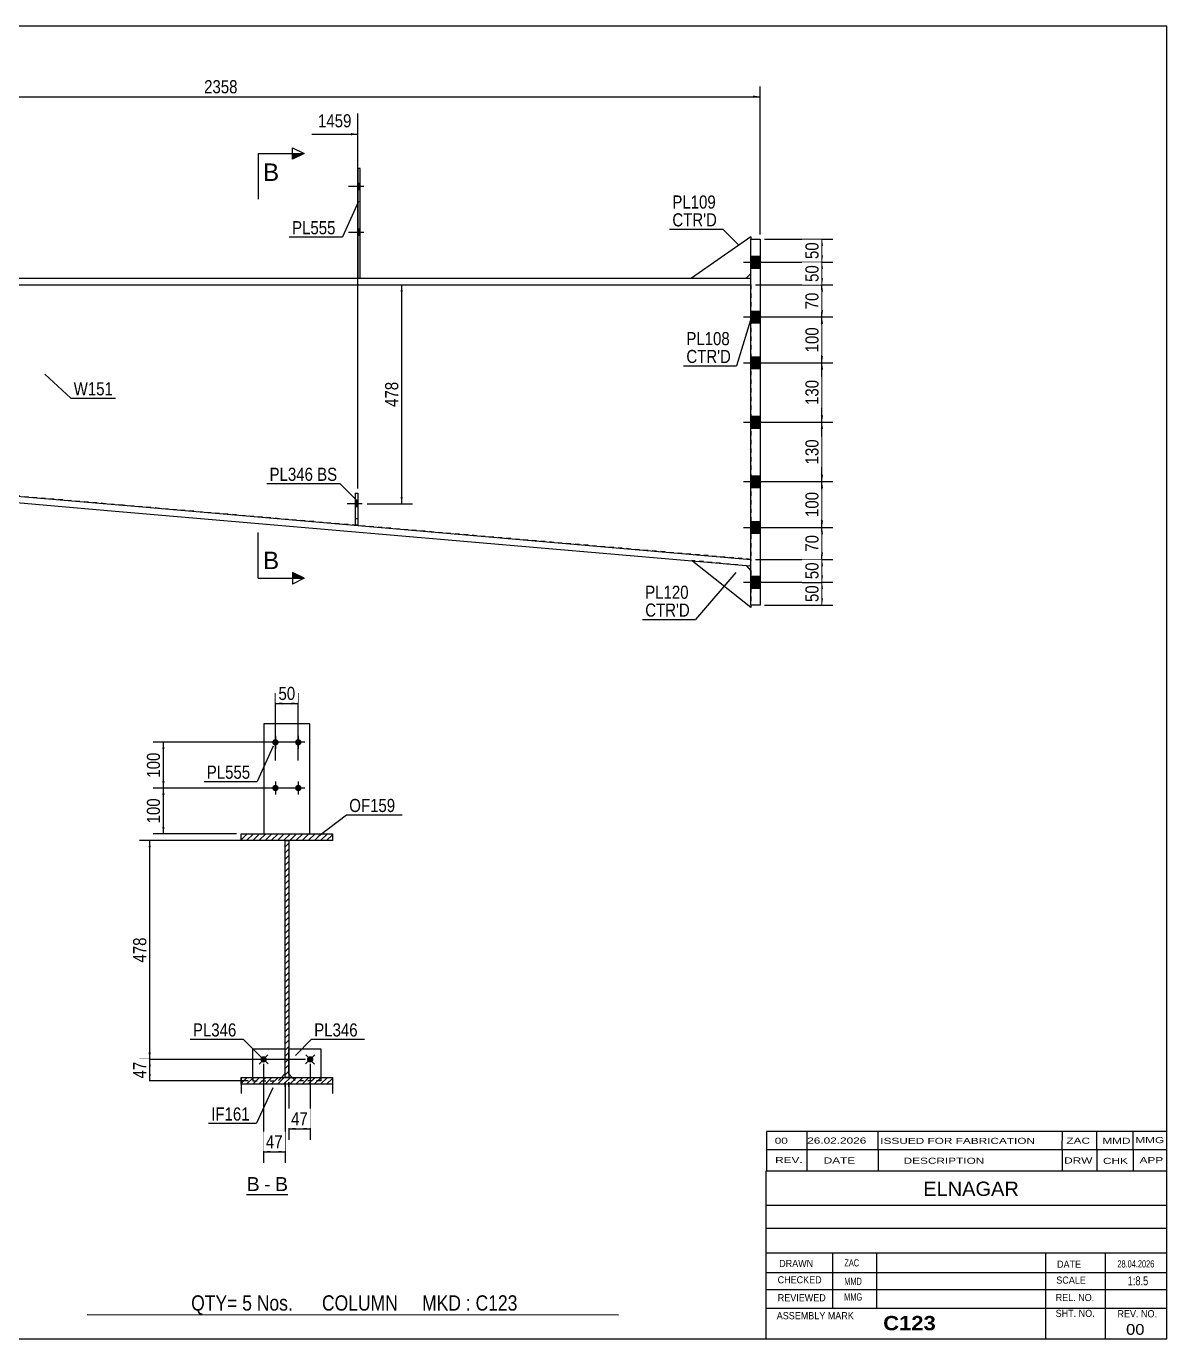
# Model space of a CAD drawing. Header units: millimetres. Extents: x -206 to 207, y -170 to 117.
# Drawn here: x -42.6 to 206.9, y -170.4 to 116.6 of the extents above; entities that cross this region are included whole.
import ezdxf

# ---------------------------------------------------------------- set-up
doc = ezdxf.new("R2010")
doc.units = ezdxf.units.MM
doc.linetypes.add('DXK_LINE_DOT1', pattern=[1.8814, 0.9407, -0.9407])
doc.linetypes.add('DXK_LINE_DOT2', pattern=[3.9198, 1.9599, -1.9599])
doc.styles.add('Arial', font='ARIAL.TTF', dxfattribs={"height": 0.2})
doc.styles.add('Arial Bold', font='ARIALBD.TTF', dxfattribs={"height": 0.2})
doc.styles.add('Arial Narrow', font='ARIALN.TTF', dxfattribs={"height": 0.2})

# ---------------------------------------------------------------- blocks, each defined once
blk = doc.blocks.new('Unknown-622304121-2494')
at = {"color": 5, "linetype": 'Continuous'}
for p, q in [((206.87, 116.57), (-203.13, 116.57)), ((-203.13, 116.57), (-203.13, -170.43)), ((206.87, -170.43), (206.87, 116.57)), ((-203.13, -170.43), (206.87, -170.43))]:
    blk.add_line(p, q, dxfattribs=at)
at = {"color": 174, "linetype": 'Continuous', "style": 'Arial'}
blk.add_text('Tekla structures', height=1.9102, rotation=90, dxfattribs=at).set_placement((-203.63, -169.93))
blk = doc.blocks.new('Unknown-622304121-13 - 3304')
at = {"color": 7, "linetype": 'Continuous'}
blk.add_line((5.65, -138.88), (14.68, -138.88), dxfattribs=at)
at = {"color": 0, "linetype": 'Continuous'}
blk.add_wipeout([(8.49, -138.13), (8.49, -134.93), (5.65, -134.93), (5.65, -138.13)], dxfattribs=at)
blk.add_wipeout([(10.88, -138.13), (10.88, -134.93), (9.45, -134.93), (9.45, -138.13)], dxfattribs=at)
at = {"color": 96, "linetype": 'Continuous', "style": 'Arial'}
blk.add_text('B', height=3.06, dxfattribs=at).set_placement((5.65, -138.13))
at = {"color": 0, "linetype": 'Continuous'}
blk.add_wipeout([(14.68, -138.13), (14.68, -134.93), (11.84, -134.93), (11.84, -138.13)], dxfattribs=at)
at = {"color": 96, "linetype": 'Continuous', "style": 'Arial'}
for s, p in [('-', (9.45, -138.13)), ('B', (11.84, -138.13))]:
    blk.add_text(s, height=3.06, dxfattribs=at).set_placement(p)
blk = doc.blocks.new('Part-622304121-1236 - 1212')
at = {"color": 7, "linetype": 'DXK_LINE_DOT1'}
for p, q in [((114.93, -1.41), (102.98, -0.25)), ((103.18, -0.41), (102.98, -0.25)), ((114.93, -1.41), (114.93, -1.42)), ((115.92, -2.51), (115.92, -10))]:
    blk.add_line(p, q, dxfattribs=at)
at = {"color": 2, "linetype": 'Continuous'}
for p, q in [((115.92, -10.51), (103.18, -0.41)), ((114.93, -1.42), (115.92, -2.51)), ((115.92, -10), (115.92, -10.51))]:
    blk.add_line(p, q, dxfattribs=at)
blk = doc.blocks.new('Part-622304121-1228 - 1212')
at = {"color": 2, "linetype": 'Continuous'}
for p, q in [((-115.92, 61.5), (-21.45, 61.5)), ((-21.35, 61.5), (115.92, 61.5)), ((-115.92, 60), (-21.45, 60)), ((-21.35, 60), (115.92, 60))]:
    blk.add_line(p, q, dxfattribs=at)
at = {"color": 7, "linetype": 'DXK_LINE_DOT1'}
for p, q in [((-115.92, 60), (-115.92, 61.5)), ((115.92, 60), (115.92, 61.5))]:
    blk.add_line(p, q, dxfattribs=at)
blk = doc.blocks.new('Part-622304121-1229 - 1212')
at = {"color": 2, "linetype": 'Continuous'}
for p, q in [((-115.75, 18.48), (-115.62, 19.97)), ((-21.45, 10.34), (-115.75, 18.48)), ((-115.62, 19.97), (-21.45, 11.85)), ((-21.35, 11.84), (115.92, 0)), ((115.79, -1.49), (-21.35, 10.34)), ((115.92, 0), (115.79, -1.49))]:
    blk.add_line(p, q, dxfattribs=at)
blk = doc.blocks.new('Part-622304121-1238 - 1212')
at = {"color": 2, "linetype": 'Continuous'}
for p, q in [((30.45, 85.5), (29.95, 85.5)), ((29.95, 85.5), (29.95, 61.5)), ((30.45, 61.5), (30.45, 85.5))]:
    blk.add_line(p, q, dxfattribs=at)
at = {"color": 7, "linetype": 'DXK_LINE_DOT1'}
blk.add_line((29.95, 61.5), (30.45, 61.5), dxfattribs=at)
blk = doc.blocks.new('Part-622304121-1230 - 1212')
at = {"color": 2, "linetype": 'Continuous'}
for p, q in [((115.92, 70), (117.92, 70)), ((115.92, -10), (115.92, 70)), ((117.92, 70), (117.92, -10)), ((117.92, -10), (115.92, -10))]:
    blk.add_line(p, q, dxfattribs=at)
blk = doc.blocks.new('Part-622304121-1235 - 1212')
at = {"color": 2, "linetype": 'Continuous'}
for p, q in [((115.92, 70.5), (102.92, 61.5)), ((115.92, 70.5), (115.92, 70)), ((114.92, 61.5), (115.92, 62.5))]:
    blk.add_line(p, q, dxfattribs=at)
at = {"color": 7, "linetype": 'DXK_LINE_DOT1'}
for p, q in [((115.92, 62.5), (115.92, 70)), ((102.92, 61.5), (114.92, 61.5))]:
    blk.add_line(p, q, dxfattribs=at)
blk = doc.blocks.new('Part-622304121-1246 - 1212')
at = {"color": 7, "linetype": 'DXK_LINE_DOT1'}
for p, q in [((29.45, 7.47), (29.45, 14.47)), ((29.45, 14.47), (29.95, 14.47)), ((29.95, 14.47), (29.95, 7.47)), ((29.45, 8.97), (29.95, 8.97)), ((29.95, 7.47), (29.45, 7.47))]:
    blk.add_line(p, q, dxfattribs=at)
blk = doc.blocks.new('Part-622304121-1249 - 1212')
at = {"color": 2, "linetype": 'Continuous'}
for p, q in [((29.45, 7.47), (29.45, 14.47)), ((29.45, 14.47), (29.95, 14.47)), ((29.95, 14.47), (29.95, 7.47)), ((29.95, 7.47), (29.45, 7.47))]:
    blk.add_line(p, q, dxfattribs=at)
blk = doc.blocks.new('Part-622304121-1252 - 1212')
at = {"color": 7, "linetype": 'DXK_LINE_DOT1'}
for p, q in [((-115.92, 60), (-21.45, 60)), ((-115.92, 60), (-115.92, 20)), ((-21.35, 60), (115.92, 60)), ((115.92, 60), (115.92, 0)), ((-21.45, 11.85), (-115.62, 19.97)), ((115.92, 0), (-21.35, 11.84))]:
    blk.add_line(p, q, dxfattribs=at)
at = {"color": 2, "linetype": 'Continuous'}
blk.add_line((-115.92, 20), (-115.62, 19.97), dxfattribs=at)
blk = doc.blocks.new('Bolt-622304121-1253 - 1212')
at = {"linetype": 'Continuous'}
for points in [[(115.92, 66.3), (115.92, 63.7), (117.92, 63.7), (117.92, 66.3)], [(115.92, 66.3), (115.92, 63.7), (117.92, 63.7), (117.92, 66.3)], [(115.92, 54.3), (115.92, 51.7), (117.92, 51.7), (117.92, 54.3)], [(115.92, 54.3), (115.92, 51.7), (117.92, 51.7), (117.92, 54.3)], [(115.92, 44.3), (115.92, 41.7), (117.92, 41.7), (117.92, 44.3)], [(115.92, 44.3), (115.92, 41.7), (117.92, 41.7), (117.92, 44.3)], [(115.92, 31.3), (115.92, 28.7), (117.92, 28.7), (117.92, 31.3)], [(115.92, 31.3), (115.92, 28.7), (117.92, 28.7), (117.92, 31.3)], [(115.92, 18.3), (115.92, 15.7), (117.92, 15.7), (117.92, 18.3)], [(115.92, 18.3), (115.92, 15.7), (117.92, 15.7), (117.92, 18.3)], [(115.92, 8.3), (115.92, 5.7), (117.92, 5.7), (117.92, 8.3)], [(115.92, 8.3), (115.92, 5.7), (117.92, 5.7), (117.92, 8.3)], [(115.92, -3.7), (115.92, -6.3), (117.92, -6.3), (117.92, -3.7)], [(115.92, -3.7), (115.92, -6.3), (117.92, -6.3), (117.92, -3.7)]]:
    blk.add_hatch(color=3, dxfattribs=at).paths.add_polyline_path(points)
at = {"color": 3, "linetype": 'Continuous'}
for p, q in [((115.92, 66.3), (117.92, 66.3)), ((115.92, 66.3), (117.92, 66.3)), ((114.33, 65), (124.92, 65)), ((114.33, 65), (124.92, 65)), ((115.92, 63.7), (117.92, 63.7)), ((115.92, 63.7), (117.92, 63.7)), ((114.33, 53), (124.92, 53)), ((114.33, 53), (124.92, 53)), ((115.92, 54.3), (117.92, 54.3)), ((115.92, 54.3), (117.92, 54.3)), ((115.92, 51.7), (117.92, 51.7)), ((115.92, 51.7), (117.92, 51.7)), ((115.92, 44.3), (117.92, 44.3)), ((115.92, 44.3), (117.92, 44.3)), ((114.33, 43), (124.92, 43)), ((114.33, 43), (124.92, 43)), ((115.92, 41.7), (117.92, 41.7)), ((115.92, 41.7), (117.92, 41.7)), ((114.33, 30), (124.92, 30)), ((114.33, 30), (124.92, 30)), ((115.92, 31.3), (117.92, 31.3)), ((115.92, 31.3), (117.92, 31.3)), ((115.92, 28.7), (117.92, 28.7)), ((115.92, 28.7), (117.92, 28.7)), ((115.92, 18.3), (117.92, 18.3)), ((115.92, 18.3), (117.92, 18.3)), ((114.33, 17), (124.92, 17)), ((114.33, 17), (124.92, 17)), ((115.92, 15.7), (117.92, 15.7)), ((115.92, 15.7), (117.92, 15.7)), ((114.33, 7), (124.92, 7)), ((114.33, 7), (124.92, 7)), ((115.92, 8.3), (117.92, 8.3)), ((115.92, 8.3), (117.92, 8.3)), ((115.92, 5.7), (117.92, 5.7)), ((115.92, 5.7), (117.92, 5.7)), ((114.33, -5), (124.92, -5)), ((114.33, -5), (124.92, -5)), ((115.92, -3.7), (117.92, -3.7)), ((115.92, -3.7), (117.92, -3.7)), ((115.92, -6.3), (117.92, -6.3)), ((115.92, -6.3), (117.92, -6.3))]:
    blk.add_line(p, q, dxfattribs=at)
blk = doc.blocks.new('Bolt-622304121-1259 - 1212')
at = {"linetype": 'Continuous'}
for points in [[(30.45, 80.8), (30.45, 82.2), (29.95, 82.2), (29.95, 80.8)], [(30.45, 80.8), (30.45, 82.2), (29.95, 82.2), (29.95, 80.8)], [(30.45, 70.8), (30.45, 72.2), (29.95, 72.2), (29.95, 70.8)], [(30.45, 70.8), (30.45, 72.2), (29.95, 72.2), (29.95, 70.8)]]:
    blk.add_hatch(color=3, dxfattribs=at).paths.add_polyline_path(points)
at = {"color": 3, "linetype": 'Continuous'}
for p, q in [((31.25, 81.5), (27.95, 81.5)), ((31.25, 81.5), (27.95, 81.5)), ((30.45, 82.2), (29.95, 82.2)), ((30.45, 82.2), (29.95, 82.2)), ((30.45, 80.8), (29.95, 80.8)), ((30.45, 80.8), (29.95, 80.8)), ((30.45, 72.2), (29.95, 72.2)), ((30.45, 72.2), (29.95, 72.2)), ((31.25, 71.5), (27.95, 71.5)), ((31.25, 71.5), (27.95, 71.5)), ((30.45, 70.8), (29.95, 70.8)), ((30.45, 70.8), (29.95, 70.8))]:
    blk.add_line(p, q, dxfattribs=at)
blk = doc.blocks.new('Bolt-622304121-1261 - 1212')
at = {"color": 3, "linetype": 'DXK_LINE_DOT2'}
for p, q in [((30.9, 12.17), (27.6, 12.17)), ((29.95, 12.87), (29.45, 12.87)), ((29.95, 11.47), (29.45, 11.47))]:
    blk.add_line(p, q, dxfattribs=at)
blk = doc.blocks.new('Bolt-622304121-1264 - 1212')
at = {"linetype": 'Continuous'}
blk.add_hatch(color=3, dxfattribs=at).paths.add_polyline_path([(29.95, 11.47), (29.95, 12.87), (29.45, 12.87), (29.45, 11.47)])
at = {"color": 3, "linetype": 'Continuous'}
for p, q in [((30.9, 12.17), (27.6, 12.17)), ((29.95, 12.87), (29.45, 12.87)), ((29.95, 11.47), (29.45, 11.47))]:
    blk.add_line(p, q, dxfattribs=at)
blk = doc.blocks.new('Part-622304121-3305 - 3304')
at = {"linetype": 'Continuous'}
h = blk.add_hatch(dxfattribs=at)
h.set_pattern_fill('', scale=0.3, style=0, pattern_type=0)
h.set_pattern_definition([(45, (4.4393, -60.0013), (-0.67352, 0.67352), [])])
h.paths.add_polyline_path([(24.44, -60), (4.44, -60), (4.44, -61.5), (24.44, -61.5)])
at = {"color": 2, "linetype": 'Continuous'}
for p, q in [((4.44, -60), (24.44, -60)), ((4.44, -61.5), (4.44, -60)), ((24.44, -60), (24.44, -61.5)), ((24.44, -61.5), (4.44, -61.5))]:
    blk.add_line(p, q, dxfattribs=at)
blk = doc.blocks.new('Part-622304121-3329 - 3304')
at = {"linetype": 'Continuous'}
h = blk.add_hatch(dxfattribs=at)
h.set_pattern_fill('', scale=0.3, style=0, pattern_type=0)
h.set_pattern_definition([(45, (14.0393, -61.5013), (-0.67352, 0.67352), [])])
h.paths.add_polyline_path([(14.84, -61.5), (14.04, -61.5), (14.04, -113.29), (14.84, -113.29)])
at = {"color": 2, "linetype": 'Continuous'}
for p, q in [((14.04, -61.5), (14.84, -61.5)), ((14.04, -113.29), (14.04, -61.5)), ((14.84, -61.5), (14.84, -113.29)), ((14.84, -113.29), (14.04, -113.29))]:
    blk.add_line(p, q, dxfattribs=at)
at = {"color": 7, "linetype": 'DXK_LINE_DOT1'}
for p, q in [((14.04, -115.27), (14.04, -113.29)), ((14.84, -115.27), (14.84, -113.29))]:
    blk.add_line(p, q, dxfattribs=at)
blk = doc.blocks.new('Part-622304121-3306 - 3304')
at = {"linetype": 'Continuous'}
h = blk.add_hatch(dxfattribs=at)
h.set_pattern_fill('', scale=0.3, style=0, pattern_type=0)
h.set_pattern_definition([(45, (4.4393, -113.2866), (-0.67352, 0.67352), [])])
h.paths.add_polyline_path([(24.44, -113.29), (4.44, -113.29), (4.44, -114.79), (24.44, -114.79)])
at = {"color": 7, "linetype": 'DXK_LINE_DOT1'}
for p, q in [((4.44, -113.29), (4.44, -114.79)), ((24.44, -113.29), (24.44, -114.79))]:
    blk.add_line(p, q, dxfattribs=at)
at = {"color": 2, "linetype": 'Continuous'}
for p, q in [((4.44, -113.29), (24.44, -113.29)), ((4.44, -114.79), (4.44, -113.29)), ((4.44, -114.79), (4.44, -116.78)), ((24.44, -114.79), (4.44, -114.79)), ((24.44, -113.29), (24.44, -114.79)), ((24.44, -114.79), (24.44, -116.78))]:
    blk.add_line(p, q, dxfattribs=at)
blk = doc.blocks.new('Part-622304121-3323 - 3304')
at = {"color": 2, "linetype": 'Continuous'}
for p, q in [((7.01, -113.29), (7.01, -107.03)), ((7.01, -107.03), (14.01, -107.03)), ((14.01, -107.03), (14.01, -112.53)), ((14.01, -112.53), (13.26, -113.29))]:
    blk.add_line(p, q, dxfattribs=at)
at = {"color": 7, "linetype": 'DXK_LINE_DOT1'}
for p, q in [((7.01, -113.29), (7.01, -114.03)), ((7.01, -114.03), (12.51, -114.03)), ((13.26, -113.29), (12.51, -114.03))]:
    blk.add_line(p, q, dxfattribs=at)
blk = doc.blocks.new('Part-622304121-3315 - 3304')
at = {"color": 2, "linetype": 'Continuous'}
for p, q in [((19.44, -36), (9.44, -36)), ((9.44, -36), (9.44, -60)), ((19.44, -60), (19.44, -36))]:
    blk.add_line(p, q, dxfattribs=at)
at = {"color": 7, "linetype": 'DXK_LINE_DOT1'}
blk.add_line((9.44, -60), (19.44, -60), dxfattribs=at)
blk = doc.blocks.new('Part-622304121-3326 - 3304')
at = {"color": 2, "linetype": 'Continuous'}
for p, q in [((14.87, -112.53), (14.87, -107.03)), ((14.87, -107.03), (21.87, -107.03)), ((21.87, -107.03), (21.87, -113.29)), ((14.87, -112.53), (15.62, -113.29))]:
    blk.add_line(p, q, dxfattribs=at)
at = {"color": 7, "linetype": 'DXK_LINE_DOT1'}
for p, q in [((15.62, -113.29), (16.37, -114.03)), ((21.87, -114.03), (16.37, -114.03)), ((21.87, -113.29), (21.87, -114.03))]:
    blk.add_line(p, q, dxfattribs=at)
blk = doc.blocks.new('Bolt-622304121-3336 - 3304')
at = {"linetype": 'Continuous'}
for points in [[(12.64, -40, -1), (11.24, -40, -1)], [(17.64, -40, -1), (16.24, -40, -1)], [(12.64, -50, -1), (11.24, -50, -1)], [(17.64, -50, -1), (16.24, -50, -1)]]:
    blk.add_hatch(color=3, dxfattribs=at).paths.add_polyline_path(points)
at = {"color": 3, "linetype": 'Continuous'}
for p, q in [((13.34, -40), (10.54, -40)), ((11.94, -38.6), (11.94, -41.4)), ((18.34, -40), (15.54, -40)), ((16.94, -38.6), (16.94, -41.4)), ((11.94, -48.6), (11.94, -51.4)), ((16.94, -48.6), (16.94, -51.4)), ((13.34, -50), (10.54, -50)), ((18.34, -50), (15.54, -50))]:
    blk.add_line(p, q, dxfattribs=at)
blk = doc.blocks.new('Bolt-622304121-3338 - 3304')
at = {"linetype": 'Continuous'}
blk.add_hatch(color=3, dxfattribs=at).paths.add_polyline_path([(9.82, -108.83, -1), (8.86, -109.84, -1)])
at = {"color": 3, "linetype": 'Continuous'}
for p, q in [((8.32, -108.37), (10.35, -110.3)), ((10.3, -108.32), (8.37, -110.35))]:
    blk.add_line(p, q, dxfattribs=at)
blk = doc.blocks.new('Bolt-622304121-3341 - 3304')
at = {"linetype": 'Continuous'}
blk.add_hatch(color=3, dxfattribs=at).paths.add_polyline_path([(20.02, -109.84, -1), (19.06, -108.83, -1)])
at = {"color": 3, "linetype": 'Continuous'}
for p, q in [((20.55, -108.37), (18.52, -110.3)), ((20.5, -110.35), (18.57, -108.32))]:
    blk.add_line(p, q, dxfattribs=at)
blk = doc.blocks.new('StraightDimension-622304121-4463 - 1212')
at = {"linetype": 'Continuous'}
for points in [[(131.21, -6.5), (131.46, -5), (131.71, -6.5)], [(131.71, -8.5), (131.46, -10), (131.21, -8.5)]]:
    blk.add_hatch(color=7, dxfattribs=at).paths.add_polyline_path(points)
at = {"color": 7, "linetype": 'Continuous'}
for p, q in [((123.42, -5), (133.86, -5)), ((131.46, -10), (131.46, -5)), ((118.92, -10), (133.86, -10))]:
    blk.add_line(p, q, dxfattribs=at)
at = {"color": 0}
blk.add_wipeout([(131.31, -5.07), (127.11, -5.07), (127.11, -9.93), (131.31, -9.93)], dxfattribs=at)
at = {"color": 3, "style": 'Arial Narrow'}
blk.add_text('50', height=2.863, rotation=90.0002, dxfattribs=at).set_placement((130.71, -9.33))
blk = doc.blocks.new('StraightDimension-622304121-4456 - 1212')
at = {"linetype": 'Continuous'}
for points in [[(131.21, 58.5), (131.46, 60), (131.71, 58.5)], [(131.71, 54.5), (131.46, 53), (131.21, 54.5)]]:
    blk.add_hatch(color=7, dxfattribs=at).paths.add_polyline_path(points)
at = {"color": 7, "linetype": 'Continuous'}
for p, q in [((116.92, 60), (133.86, 60)), ((131.46, 53), (131.46, 60)), ((123.42, 53), (133.86, 53))]:
    blk.add_line(p, q, dxfattribs=at)
at = {"color": 0}
blk.add_wipeout([(131.31, 58.93), (127.11, 58.93), (127.11, 54.07), (131.31, 54.07)], dxfattribs=at)
at = {"color": 3, "style": 'Arial Narrow'}
blk.add_text('70', height=2.863, rotation=90.0002, dxfattribs=at).set_placement((130.71, 54.67))
blk = doc.blocks.new('StraightDimension-622304121-4461 - 1212')
at = {"linetype": 'Continuous'}
for points in [[(131.21, 5.5), (131.46, 7), (131.71, 5.5)], [(131.71, 1.5), (131.46, 0), (131.21, 1.5)]]:
    blk.add_hatch(color=7, dxfattribs=at).paths.add_polyline_path(points)
at = {"color": 7, "linetype": 'Continuous'}
for p, q in [((123.42, 7), (133.86, 7)), ((131.46, 0), (131.46, 7)), ((116.92, 0), (133.86, 0))]:
    blk.add_line(p, q, dxfattribs=at)
at = {"color": 0}
blk.add_wipeout([(131.31, 5.93), (127.11, 5.93), (127.11, 1.07), (131.31, 1.07)], dxfattribs=at)
at = {"color": 3, "style": 'Arial Narrow'}
blk.add_text('70', height=2.863, rotation=90.0002, dxfattribs=at).set_placement((130.71, 1.67))
blk = doc.blocks.new('StraightDimension-622304121-4458 - 1212')
at = {"linetype": 'Continuous'}
for points in [[(131.21, 41.5), (131.46, 43), (131.71, 41.5)], [(131.71, 31.5), (131.46, 30), (131.21, 31.5)]]:
    blk.add_hatch(color=7, dxfattribs=at).paths.add_polyline_path(points)
at = {"color": 7, "linetype": 'Continuous'}
for p, q in [((123.42, 43), (133.86, 43)), ((131.46, 30), (131.46, 43)), ((123.42, 30), (133.86, 30))]:
    blk.add_line(p, q, dxfattribs=at)
at = {"color": 0}
blk.add_wipeout([(131.31, 39.84), (127.11, 39.84), (127.11, 33.16), (131.31, 33.16)], dxfattribs=at)
at = {"color": 3, "style": 'Arial Narrow'}
blk.add_text('130', height=2.863, rotation=90.0002, dxfattribs=at).set_placement((130.71, 33.76))
blk = doc.blocks.new('StraightDimension-622304121-4454 - 1212')
at = {"linetype": 'Continuous'}
for points in [[(131.21, 68.5), (131.46, 70), (131.71, 68.5)], [(131.71, 66.5), (131.46, 65), (131.21, 66.5)]]:
    blk.add_hatch(color=7, dxfattribs=at).paths.add_polyline_path(points)
at = {"color": 7, "linetype": 'Continuous'}
for p, q in [((118.92, 70), (133.86, 70)), ((131.46, 65), (131.46, 70)), ((123.42, 65), (133.86, 65))]:
    blk.add_line(p, q, dxfattribs=at)
at = {"color": 0}
blk.add_wipeout([(131.31, 69.93), (127.11, 69.93), (127.11, 65.07), (131.31, 65.07)], dxfattribs=at)
at = {"color": 3, "style": 'Arial Narrow'}
blk.add_text('50', height=2.863, rotation=90.0002, dxfattribs=at).set_placement((130.71, 65.67))
blk = doc.blocks.new('StraightDimension-622304121-4455 - 1212')
at = {"linetype": 'Continuous'}
for points in [[(131.21, 63.5), (131.46, 65), (131.71, 63.5)], [(131.71, 61.5), (131.46, 60), (131.21, 61.5)]]:
    blk.add_hatch(color=7, dxfattribs=at).paths.add_polyline_path(points)
at = {"color": 7, "linetype": 'Continuous'}
for p, q in [((123.42, 65), (133.86, 65)), ((131.46, 60), (131.46, 65)), ((116.92, 60), (133.86, 60))]:
    blk.add_line(p, q, dxfattribs=at)
at = {"color": 0}
blk.add_wipeout([(131.31, 64.93), (127.11, 64.93), (127.11, 60.07), (131.31, 60.07)], dxfattribs=at)
at = {"color": 3, "style": 'Arial Narrow'}
blk.add_text('50', height=2.863, rotation=90.0002, dxfattribs=at).set_placement((130.71, 60.67))
blk = doc.blocks.new('StraightDimension-622304121-4457 - 1212')
at = {"linetype": 'Continuous'}
for points in [[(131.21, 51.5), (131.46, 53), (131.71, 51.5)], [(131.71, 44.5), (131.46, 43), (131.21, 44.5)]]:
    blk.add_hatch(color=7, dxfattribs=at).paths.add_polyline_path(points)
at = {"color": 7, "linetype": 'Continuous'}
for p, q in [((123.42, 53), (133.86, 53)), ((131.46, 43), (131.46, 53)), ((123.42, 43), (133.86, 43))]:
    blk.add_line(p, q, dxfattribs=at)
at = {"color": 0}
blk.add_wipeout([(131.31, 51.34), (127.11, 51.34), (127.11, 44.66), (131.31, 44.66)], dxfattribs=at)
at = {"color": 3, "style": 'Arial Narrow'}
blk.add_text('100', height=2.863, rotation=90.0002, dxfattribs=at).set_placement((130.71, 45.26))
blk = doc.blocks.new('StraightDimension-622304121-4462 - 1212')
at = {"linetype": 'Continuous'}
for points in [[(131.21, -1.5), (131.46, 0), (131.71, -1.5)], [(131.71, -3.5), (131.46, -5), (131.21, -3.5)]]:
    blk.add_hatch(color=7, dxfattribs=at).paths.add_polyline_path(points)
at = {"color": 7, "linetype": 'Continuous'}
for p, q in [((116.92, 0), (133.86, 0)), ((131.46, -5), (131.46, 0)), ((123.42, -5), (133.86, -5))]:
    blk.add_line(p, q, dxfattribs=at)
at = {"color": 0}
blk.add_wipeout([(131.31, -0.07), (127.11, -0.07), (127.11, -4.93), (131.31, -4.93)], dxfattribs=at)
at = {"color": 3, "style": 'Arial Narrow'}
blk.add_text('50', height=2.863, rotation=90.0002, dxfattribs=at).set_placement((130.71, -4.33))
blk = doc.blocks.new('StraightDimension-622304121-5307 - 1212')
at = {"linetype": 'Continuous'}
blk.add_hatch(color=7, dxfattribs=at).paths.add_polyline_path([(28.45, 93.22), (29.95, 92.97), (28.45, 92.72)])
at = {"color": 7, "linetype": 'Continuous'}
for p, q in [((29.95, 15.47), (29.95, 97.47)), ((19.89, 92.97), (29.95, 92.97))]:
    blk.add_line(p, q, dxfattribs=at)
at = {"color": 0}
blk.add_wipeout([(29.17, 93.87), (29.17, 98.07), (20.66, 98.07), (20.66, 93.87)], dxfattribs=at)
at = {"color": 3, "style": 'Arial Narrow'}
blk.add_text('1459', height=2.863, dxfattribs=at).set_placement((21.26, 94.47))
blk = doc.blocks.new('StraightDimension-622304121-2589 - 1212')
at = {"linetype": 'Continuous'}
for points in [[(-116.42, 100.92), (-117.92, 101.17), (-116.42, 101.42)], [(116.42, 101.42), (117.92, 101.17), (116.42, 100.92)]]:
    blk.add_hatch(color=7, dxfattribs=at).paths.add_polyline_path(points)
at = {"color": 7, "linetype": 'Continuous'}
for p, q in [((-117.92, 64), (-117.92, 103.42)), ((117.92, 71), (117.92, 103.42)), ((-117.92, 101.17), (117.92, 101.17))]:
    blk.add_line(p, q, dxfattribs=at)
at = {"color": 0}
blk.add_wipeout([(4.26, 101.32), (4.26, 105.52), (-4.25, 105.52), (-4.25, 101.32)], dxfattribs=at)
at = {"color": 3, "style": 'Arial Narrow'}
blk.add_text('2358', height=2.863, dxfattribs=at).set_placement((-3.65, 101.92))
blk = doc.blocks.new('StraightDimension-622304121-4344 - 1212')
at = {"linetype": 'Continuous'}
for points in [[(39.3, 58.5), (39.55, 60), (39.8, 58.5)], [(39.8, 13.67), (39.55, 12.17), (39.3, 13.67)]]:
    blk.add_hatch(color=7, dxfattribs=at).paths.add_polyline_path(points)
at = {"color": 7, "linetype": 'Continuous'}
for p, q in [((32.02, 60), (41.95, 60)), ((39.55, 12.17), (39.55, 60)), ((32.02, 12.17), (41.95, 12.17))]:
    blk.add_line(p, q, dxfattribs=at)
at = {"color": 0}
blk.add_wipeout([(39.4, 39.43), (35.2, 39.43), (35.2, 32.74), (39.4, 32.74)], dxfattribs=at)
at = {"color": 3, "style": 'Arial Narrow'}
blk.add_text('478', height=2.863, rotation=90.0002, dxfattribs=at).set_placement((38.8, 33.34))
blk = doc.blocks.new('StraightDimension-622304121-4459 - 1212')
at = {"linetype": 'Continuous'}
for points in [[(131.21, 28.5), (131.46, 30), (131.71, 28.5)], [(131.71, 18.5), (131.46, 17), (131.21, 18.5)]]:
    blk.add_hatch(color=7, dxfattribs=at).paths.add_polyline_path(points)
at = {"color": 7, "linetype": 'Continuous'}
for p, q in [((123.42, 30), (133.86, 30)), ((131.46, 17), (131.46, 30)), ((123.42, 17), (133.86, 17))]:
    blk.add_line(p, q, dxfattribs=at)
at = {"color": 0}
blk.add_wipeout([(131.31, 26.84), (127.11, 26.84), (127.11, 20.16), (131.31, 20.16)], dxfattribs=at)
at = {"color": 3, "style": 'Arial Narrow'}
blk.add_text('130', height=2.863, rotation=90.0002, dxfattribs=at).set_placement((130.71, 20.76))
blk = doc.blocks.new('StraightDimension-622304121-4460 - 1212')
at = {"linetype": 'Continuous'}
for points in [[(131.21, 15.5), (131.46, 17), (131.71, 15.5)], [(131.71, 8.5), (131.46, 7), (131.21, 8.5)]]:
    blk.add_hatch(color=7, dxfattribs=at).paths.add_polyline_path(points)
at = {"color": 7, "linetype": 'Continuous'}
for p, q in [((123.42, 17), (133.86, 17)), ((131.46, 7), (131.46, 17)), ((123.42, 7), (133.86, 7))]:
    blk.add_line(p, q, dxfattribs=at)
at = {"color": 0}
blk.add_wipeout([(131.31, 15.34), (127.11, 15.34), (127.11, 8.66), (131.31, 8.66)], dxfattribs=at)
at = {"color": 3, "style": 'Arial Narrow'}
blk.add_text('100', height=2.863, rotation=90.0002, dxfattribs=at).set_placement((130.71, 9.26))
blk = doc.blocks.new('StraightDimension-622304121-3457 - 3304')
at = {"linetype": 'Continuous'}
for points in [[(13.44, -31.75), (11.94, -31.5), (13.44, -31.25)], [(15.44, -31.25), (16.94, -31.5), (15.44, -31.75)]]:
    blk.add_hatch(color=7, dxfattribs=at).paths.add_polyline_path(points)
at = {"color": 7, "linetype": 'Continuous'}
for p, q in [((11.94, -44), (11.94, -29.25)), ((11.94, -31.5), (16.94, -31.5)), ((16.94, -44), (16.94, -29.25))]:
    blk.add_line(p, q, dxfattribs=at)
at = {"color": 0}
blk.add_wipeout([(16.87, -31.35), (16.87, -27.15), (12.01, -27.15), (12.01, -31.35)], dxfattribs=at)
at = {"color": 3, "style": 'Arial Narrow'}
blk.add_text('50', height=2.863, dxfattribs=at).set_placement((12.61, -30.75))
blk = doc.blocks.new('StraightDimension-622304121-3452 - 3304')
at = {"linetype": 'Continuous'}
for points in [[(10.84, -129.78), (9.34, -129.53), (10.84, -129.28)], [(12.54, -129.28), (14.04, -129.53), (12.54, -129.78)]]:
    blk.add_hatch(color=7, dxfattribs=at).paths.add_polyline_path(points)
at = {"color": 7, "linetype": 'Continuous'}
for p, q in [((9.34, -110.33), (9.34, -131.93)), ((14.04, -114.29), (14.04, -131.93)), ((9.34, -129.53), (14.04, -129.53))]:
    blk.add_line(p, q, dxfattribs=at)
at = {"color": 0}
blk.add_wipeout([(14.12, -129.38), (14.12, -125.18), (9.26, -125.18), (9.26, -129.38)], dxfattribs=at)
at = {"color": 3, "style": 'Arial Narrow'}
blk.add_text('47', height=2.863, dxfattribs=at).set_placement((9.86, -128.78))
blk = doc.blocks.new('StraightDimension-622304121-3447 - 3304')
at = {"linetype": 'Continuous'}
for points in [[(16.34, -124.75), (14.84, -124.5), (16.34, -124.25)], [(18.04, -124.25), (19.54, -124.5), (18.04, -124.75)]]:
    blk.add_hatch(color=7, dxfattribs=at).paths.add_polyline_path(points)
at = {"color": 7, "linetype": 'Continuous'}
for p, q in [((19.54, -110.33), (19.54, -126.9)), ((14.84, -114.29), (14.84, -126.9)), ((14.84, -124.5), (19.54, -124.5))]:
    blk.add_line(p, q, dxfattribs=at)
at = {"color": 0}
blk.add_wipeout([(19.62, -124.35), (19.62, -120.15), (14.76, -120.15), (14.76, -124.35)], dxfattribs=at)
at = {"color": 3, "style": 'Arial Narrow'}
blk.add_text('47', height=2.863, dxfattribs=at).set_placement((15.36, -123.75))
blk = doc.blocks.new('StraightDimension-622304121-3720 - 3304')
at = {"linetype": 'Continuous'}
for points in [[(-15.81, -63), (-15.56, -61.5), (-15.31, -63)], [(-15.31, -107.83), (-15.56, -109.33), (-15.81, -107.83)]]:
    blk.add_hatch(color=7, dxfattribs=at).paths.add_polyline_path(points)
at = {"color": 7, "linetype": 'Continuous'}
for p, q in [((13.04, -61.5), (-17.81, -61.5)), ((-15.56, -109.33), (-15.56, -61.5)), ((18.54, -109.33), (-17.81, -109.33))]:
    blk.add_line(p, q, dxfattribs=at)
at = {"color": 0}
blk.add_wipeout([(-15.71, -82.07), (-19.91, -82.07), (-19.91, -88.76), (-15.71, -88.76)], dxfattribs=at)
at = {"color": 3, "style": 'Arial Narrow'}
blk.add_text('478', height=2.863, rotation=90.0002, dxfattribs=at).set_placement((-16.31, -88.16))
blk = doc.blocks.new('StraightDimension-622304121-3721 - 3304')
at = {"linetype": 'Continuous'}
for points in [[(-15.81, -110.83), (-15.56, -109.33), (-15.31, -110.83)], [(-15.31, -112.53), (-15.56, -114.03), (-15.81, -112.53)]]:
    blk.add_hatch(color=7, dxfattribs=at).paths.add_polyline_path(points)
at = {"color": 7, "linetype": 'Continuous'}
for p, q in [((18.54, -109.33), (-17.81, -109.33)), ((-15.56, -114.03), (-15.56, -109.33)), ((6.01, -114.03), (-17.81, -114.03))]:
    blk.add_line(p, q, dxfattribs=at)
at = {"color": 0}
blk.add_wipeout([(-15.71, -109.25), (-19.91, -109.25), (-19.91, -114.11), (-15.71, -114.11)], dxfattribs=at)
at = {"color": 3, "style": 'Arial Narrow'}
blk.add_text('47', height=2.863, rotation=90.0002, dxfattribs=at).set_placement((-16.31, -113.51))
blk = doc.blocks.new('StraightDimension-622304121-5798 - 3304')
at = {"linetype": 'Continuous'}
for points in [[(-12.81, -41.5), (-12.56, -40), (-12.31, -41.5)], [(-12.31, -48.5), (-12.56, -50), (-12.81, -48.5)]]:
    blk.add_hatch(color=7, dxfattribs=at).paths.add_polyline_path(points)
at = {"color": 7, "linetype": 'Continuous'}
for p, q in [((15.94, -40), (-14.81, -40)), ((-12.56, -50), (-12.56, -40)), ((15.94, -50), (-14.81, -50))]:
    blk.add_line(p, q, dxfattribs=at)
at = {"color": 0}
blk.add_wipeout([(-12.71, -41.66), (-16.91, -41.66), (-16.91, -48.34), (-12.71, -48.34)], dxfattribs=at)
at = {"color": 3, "style": 'Arial Narrow'}
blk.add_text('100', height=2.863, rotation=90.0002, dxfattribs=at).set_placement((-13.31, -47.74))
blk = doc.blocks.new('StraightDimension-622304121-5799 - 3304')
at = {"linetype": 'Continuous'}
for points in [[(-12.81, -51.5), (-12.56, -50), (-12.31, -51.5)], [(-12.31, -58.5), (-12.56, -60), (-12.81, -58.5)]]:
    blk.add_hatch(color=7, dxfattribs=at).paths.add_polyline_path(points)
at = {"color": 7, "linetype": 'Continuous'}
for p, q in [((15.94, -50), (-14.81, -50)), ((-12.56, -60), (-12.56, -50)), ((3.44, -60), (-14.81, -60))]:
    blk.add_line(p, q, dxfattribs=at)
at = {"color": 0}
blk.add_wipeout([(-12.71, -51.66), (-16.91, -51.66), (-16.91, -58.34), (-12.71, -58.34)], dxfattribs=at)
at = {"color": 3, "style": 'Arial Narrow'}
blk.add_text('100', height=2.863, rotation=90.0002, dxfattribs=at).set_placement((-13.31, -57.74))
blk = doc.blocks.new('CBS_CALLOFF-622304121-5863')
at = {"color": 7, "linetype": 'Continuous'}
blk.add_line((-29.25, -165.16), (86.98, -165.18), dxfattribs=at)
at = {"color": 3, "linetype": 'Continuous', "style": 'Arial Narrow'}
blk.add_text('QTY= 5 Nos.      COLUMN     MKD : C123', height=3.3405, dxfattribs=at).set_placement((-6.49, -164.27))
blk = doc.blocks.new('CBS_NAME_BLOG-622304121-5864')
at = {"color": 7, "linetype": 'Continuous'}
for p, q in [((119.28, -133.68), (206.8, -133.68)), ((119.28, -170.38), (119.28, -133.68)), ((119.28, -141.21), (206.8, -141.21)), ((119.35, -146.27), (206.87, -146.27)), ((119.28, -151.64), (206.8, -151.64)), ((133.81, -163.74), (133.81, -151.64)), ((143.49, -163.72), (143.49, -151.65)), ((180.41, -170.38), (180.41, -151.65)), ((193.46, -170.38), (193.46, -151.64)), ((119.29, -155.94), (206.87, -155.92)), ((119.28, -159.68), (206.8, -159.68)), ((119.28, -163.73), (206.8, -163.73)), ((119.28, -170.43), (206.87, -170.43))]:
    blk.add_line(p, q, dxfattribs=at)
at = {"color": 3, "linetype": 'Continuous', "style": 'Arial'}
blk.add_text('ELNAGAR', height=3.133, dxfattribs=at).set_placement((153.61, -139.2))
at = {"color": 3, "linetype": 'Continuous'}
for s, height, style, width, p in [('DRAWN', 1.566, 'Arial', 0.9, (122.11, -154.75)), ('ZAC', 1.565, 'Arial Narrow', 0.9, (136.37, -154.61)), ('DATE', 1.566, 'Arial', 0.9, (182.88, -154.91)), ('28.04.2026', 1.565, 'Arial Narrow', 0.9, (196.07, -154.84)), ('CHECKED', 1.566, 'Arial', 0.9, (121.77, -158.32)), ('MMD', 1.565, 'Arial Narrow', 0.9, (136.34, -158.67)), ('SCALE', 1.566, 'Arial', 0.9, (182.72, -158.39)), ('1:8.5', 1.957, 'Arial Narrow', 0.9, (198.33, -158.74)), ('REVIEWED', 1.566, 'Arial', 0.9, (121.8, -162.24)), ('MMG', 1.565, 'Arial Narrow', 0.9, (136.32, -162.07)), ('REL. NO.', 1.566, 'Arial', 0.9, (182.58, -162.19)), ('ASSEMBLY MARK', 1.5663, 'Arial', 0.9, (121.58, -166.17)), ('C123', 3.131, 'Arial Bold', 1.1, (144.86, -168.57)), ('SHT. NO.', 1.566, 'Arial', 0.9, (182.58, -165.65)), ('REV. NO.', 1.566, 'Arial', 0.9, (196.1, -165.74))]:
    blk.add_text(s, height=height, dxfattribs=dict(at, style=style, width=width)).set_placement(p)
at = {"color": 3, "style": 'Arial', "width": 1.1}
blk.add_text('00', height=2.349, dxfattribs=at).set_placement((197.98, -169.56))
blk = doc.blocks.new('CBS_REVISION-622304121-5865')
at = {"color": 7, "linetype": 'Continuous'}
for p, q in [((119.37, -125.15), (119.37, -129.04)), ((128.17, -125.14), (128.17, -129.04)), ((143.76, -129.04), (143.76, -125.12)), ((184.02, -129.04), (184.04, -125.12)), ((191.59, -129.04), (191.59, -125.13)), ((199.51, -129.04), (199.5, -125.14)), ((119.37, -129.04), (119.37, -133.68)), ((119.37, -129.05), (206.87, -129.05)), ((128.16, -129.05), (128.16, -133.68)), ((143.76, -129.04), (143.76, -133.61)), ((184.01, -129.05), (184.01, -133.67)), ((191.55, -129.05), (191.55, -133.68)), ((199.5, -129.05), (199.5, -133.68)), ((119.37, -133.68), (206.86, -133.68))]:
    blk.add_line(p, q, dxfattribs=at)
blk.add_arc((163.12, -28098.42), 27973.31, 89.910387, 90.089622, dxfattribs=at)
at = {"color": 7, "style": 'Arial Narrow', "width": 1.7}
for s, height, p in [('00', 1.326, (121.13, -127.78)), ('26.02.2026', 1.326, (128.24, -127.75)), ('ISSUED FOR FABRICATION', 1.3257, (144.22, -127.82)), ('ZAC', 1.326, (184.93, -127.79)), ('MMD', 1.326, (192.79, -127.81))]:
    blk.add_text(s, height=height, dxfattribs=at).set_placement(p)
at = {"color": 7, "linetype": 'Continuous', "style": 'Arial Narrow', "width": 1.7}
for s, height, p in [('MMG', 1.326, (200, -127.65)), ('REV.', 1.326, (121.23, -132)), ('DATE', 1.326, (131.85, -132.11)), ('DESCRIPTION', 1.3257, (149.33, -132.17)), ('DRW', 1.326, (184.44, -132.11)), ('CHK', 1.326, (192.93, -132.2)), ('APP', 1.326, (200.93, -132.04))]:
    blk.add_text(s, height=height, dxfattribs=at).set_placement(p)
blk = doc.blocks.new('Mark-622304121-3784 - 1212')
at = {"color": 0}
blk.add_wipeout([(102.32, -8.62), (102.32, -5.62), (92.81, -5.62), (92.81, -8.62)], dxfattribs=at)
blk.add_wipeout([(102.32, -8.62), (102.32, -5.62), (92.81, -5.62), (92.81, -8.62)], dxfattribs=at)
blk.add_wipeout([(102.57, -12.52), (102.57, -9.52), (92.81, -9.52), (92.81, -12.52)], dxfattribs=at)
blk.add_wipeout([(102.57, -12.52), (102.57, -9.52), (92.81, -9.52), (92.81, -12.52)], dxfattribs=at)
at = {"color": 7, "linetype": 'Continuous'}
for p in [(112.62, -2.87), (92.21, -13.12)]:
    blk.add_line(p, (103.82, -13.12), dxfattribs=at)
at = {"color": 3, "style": 'Arial Narrow'}
blk.add_text('PL120', height=2.863, dxfattribs=at).set_placement((92.81, -8.62))
at = {"color": 1, "style": 'Arial Narrow'}
blk.add_text("CTR'D", height=2.863, dxfattribs=at).set_placement((92.81, -12.52))
blk = doc.blocks.new('Mark-622304121-3796 - 1212')
at = {"color": 0}
blk.add_wipeout([(-23.6, 35.87), (-23.6, 38.87), (-32.18, 38.87), (-32.18, 35.87)], dxfattribs=at)
blk.add_wipeout([(-23.6, 35.87), (-23.6, 38.87), (-32.18, 38.87), (-32.18, 35.87)], dxfattribs=at)
at = {"color": 7, "linetype": 'Continuous'}
for p, q in [((-38.47, 40.5), (-32.78, 35.27)), ((-32.78, 35.27), (-23, 35.27))]:
    blk.add_line(p, q, dxfattribs=at)
at = {"color": 3, "style": 'Arial Narrow'}
blk.add_text('W151', height=2.863, dxfattribs=at).set_placement((-32.18, 35.87))
blk = doc.blocks.new('SectionMark-622304121-3345 - 1212')
at = {"linetype": 'Continuous'}
for points in [[(15.7, 87.5), (15.7, 88.75), (18.2, 88.75)], [(15.7, -4.14), (15.7, -2.89), (18.2, -4.14)]]:
    blk.add_hatch(color=30, dxfattribs=at).paths.add_polyline_path(points)
at = {"color": 30, "linetype": 'Continuous'}
for p, q in [((15.7, 87.5), (15.7, 90)), ((15.7, 90), (18.2, 88.75)), ((8.2, 88.75), (18.2, 88.75)), ((18.2, 88.75), (15.7, 87.5)), ((8.2, -4.14), (18.2, -4.14)), ((18.2, -4.14), (15.7, -2.89)), ((15.7, -2.89), (15.7, -5.39)), ((18.2, -4.14), (15.7, -5.39))]:
    blk.add_line(p, q, dxfattribs=at)
at = {"color": 0, "linetype": 'Continuous'}
for points in [[(12.75, 82.75), (12.75, 86.75), (9.2, 86.75), (9.2, 82.75)], [(12.75, -2.14), (12.75, 1.86), (9.2, 1.86), (9.2, -2.14)]]:
    blk.add_wipeout(points, dxfattribs=at)
at = {"color": 30, "linetype": 'Continuous'}
for p, q in [((8.2, 88.75), (8.2, 78.75)), ((8.2, -4.14), (8.2, 5.86))]:
    blk.add_line(p, q, dxfattribs=at)
at = {"color": 96, "linetype": 'Continuous', "style": 'Arial'}
for p in [(9.2, 82.75), (9.2, -2.14)]:
    blk.add_text('B', height=3.82, dxfattribs=at).set_placement(p)
blk = doc.blocks.new('MarkSet-622304121-3767 - 1212')
at = {"color": 0}
blk.add_wipeout([(20.16, 17.17), (20.16, 20.17), (10.66, 20.17), (10.66, 17.17)], dxfattribs=at)
blk.add_wipeout([(20.16, 17.17), (20.16, 20.17), (10.66, 20.17), (10.66, 17.17)], dxfattribs=at)
blk.add_wipeout([(25.44, 17.17), (25.44, 20.17), (21.06, 20.17), (21.06, 17.17)], dxfattribs=at)
blk.add_wipeout([(25.44, 17.17), (25.44, 20.17), (21.06, 20.17), (21.06, 17.17)], dxfattribs=at)
at = {"color": 7, "linetype": 'Continuous'}
for p in [(10.06, 16.57), (29.58, 13.04)]:
    blk.add_line(p, (26.04, 16.57), dxfattribs=at)
at = {"color": 3, "style": 'Arial Narrow'}
for s, p in [('PL346', (10.66, 17.17)), ('BS', (21.06, 17.17))]:
    blk.add_text(s, height=2.863, dxfattribs=at).set_placement(p)
blk = doc.blocks.new('Mark-622304121-3778 - 1212')
at = {"color": 0}
blk.add_wipeout([(111.31, 46.84), (111.31, 49.84), (101.81, 49.84), (101.81, 46.84)], dxfattribs=at)
blk.add_wipeout([(111.31, 46.84), (111.31, 49.84), (101.81, 49.84), (101.81, 46.84)], dxfattribs=at)
blk.add_wipeout([(111.57, 42.94), (111.57, 45.94), (101.81, 45.94), (101.81, 42.94)], dxfattribs=at)
blk.add_wipeout([(111.57, 42.94), (111.57, 45.94), (101.81, 45.94), (101.81, 42.94)], dxfattribs=at)
at = {"color": 7, "linetype": 'Continuous'}
for p in [(116.35, 53.97), (101.21, 42.34)]:
    blk.add_line(p, (112.81, 42.34), dxfattribs=at)
at = {"color": 3, "style": 'Arial Narrow'}
blk.add_text('PL108', height=2.863, dxfattribs=at).set_placement((101.81, 46.84))
at = {"color": 1, "style": 'Arial Narrow'}
blk.add_text("CTR'D", height=2.863, dxfattribs=at).set_placement((101.81, 42.94))
blk = doc.blocks.new('Mark-622304121-3781 - 1212')
at = {"color": 0}
blk.add_wipeout([(108.26, 76.71), (108.26, 79.71), (98.75, 79.71), (98.75, 76.71)], dxfattribs=at)
blk.add_wipeout([(108.26, 76.71), (108.26, 79.71), (98.75, 79.71), (98.75, 76.71)], dxfattribs=at)
blk.add_wipeout([(108.51, 72.81), (108.51, 75.81), (98.75, 75.81), (98.75, 72.81)], dxfattribs=at)
blk.add_wipeout([(108.51, 72.81), (108.51, 75.81), (98.75, 75.81), (98.75, 72.81)], dxfattribs=at)
at = {"color": 7, "linetype": 'Continuous'}
for p in [(98.15, 72.21), (113.29, 68.67)]:
    blk.add_line(p, (109.76, 72.21), dxfattribs=at)
at = {"color": 3, "style": 'Arial Narrow'}
blk.add_text('PL109', height=2.863, dxfattribs=at).set_placement((98.75, 76.71))
at = {"color": 1, "style": 'Arial Narrow'}
blk.add_text("CTR'D", height=2.863, dxfattribs=at).set_placement((98.75, 72.81))
blk = doc.blocks.new('Mark-622304121-3790 - 1212')
at = {"color": 7, "linetype": 'Continuous'}
blk.add_line((30.12, 78.23), (26.58, 70.49), dxfattribs=at)
at = {"color": 0}
blk.add_wipeout([(25.08, 71.09), (25.08, 74.09), (15.58, 74.09), (15.58, 71.09)], dxfattribs=at)
blk.add_wipeout([(25.08, 71.09), (25.08, 74.09), (15.58, 74.09), (15.58, 71.09)], dxfattribs=at)
at = {"color": 7, "linetype": 'Continuous'}
blk.add_line((14.98, 70.49), (26.58, 70.49), dxfattribs=at)
at = {"color": 3, "style": 'Arial Narrow'}
blk.add_text('PL555', height=2.863, dxfattribs=at).set_placement((15.58, 71.09))
blk = doc.blocks.new('Mark-622304121-3346 - 3304')
at = {"color": 0}
blk.add_wipeout([(38.14, -55.25), (38.14, -52.25), (28.09, -52.25), (28.09, -55.25)], dxfattribs=at)
blk.add_wipeout([(38.14, -55.25), (38.14, -52.25), (28.09, -52.25), (28.09, -55.25)], dxfattribs=at)
at = {"color": 7, "linetype": 'Continuous'}
for p, q in [((21.41, -60.47), (27.49, -55.85)), ((27.49, -55.85), (39.64, -55.85))]:
    blk.add_line(p, q, dxfattribs=at)
at = {"color": 3, "style": 'Arial Narrow'}
blk.add_text('OF159', height=2.863, dxfattribs=at).set_placement((28.09, -55.25))
blk = doc.blocks.new('Mark-622304121-3349 - 3304')
at = {"color": 7, "linetype": 'Continuous'}
blk.add_line((11.34, -115.59), (7.81, -123.32), dxfattribs=at)
at = {"color": 0}
blk.add_wipeout([(6.31, -122.72), (6.31, -119.72), (-2.1, -119.72), (-2.1, -122.72)], dxfattribs=at)
blk.add_wipeout([(6.31, -122.72), (6.31, -119.72), (-2.1, -119.72), (-2.1, -122.72)], dxfattribs=at)
at = {"color": 7, "linetype": 'Continuous'}
blk.add_line((-2.7, -123.32), (7.81, -123.32), dxfattribs=at)
at = {"color": 3, "style": 'Arial Narrow'}
blk.add_text('IF161', height=2.863, dxfattribs=at).set_placement((-2.1, -122.72))
blk = doc.blocks.new('Mark-622304121-3352 - 3304')
at = {"color": 7, "linetype": 'Continuous'}
blk.add_line((11.47, -40.83), (7.93, -48.57), dxfattribs=at)
at = {"color": 0}
blk.add_wipeout([(6.43, -47.97), (6.43, -44.97), (-3.07, -44.97), (-3.07, -47.97)], dxfattribs=at)
blk.add_wipeout([(6.43, -47.97), (6.43, -44.97), (-3.07, -44.97), (-3.07, -47.97)], dxfattribs=at)
at = {"color": 7, "linetype": 'Continuous'}
blk.add_line((-3.67, -48.57), (7.93, -48.57), dxfattribs=at)
at = {"color": 3, "style": 'Arial Narrow'}
blk.add_text('PL555', height=2.863, dxfattribs=at).set_placement((-3.07, -47.97))
blk = doc.blocks.new('Mark-622304121-3355 - 3304')
at = {"color": 7, "linetype": 'Continuous'}
blk.add_line((8.44, -108.46), (4.9, -104.93), dxfattribs=at)
at = {"color": 0}
blk.add_wipeout([(3.4, -104.33), (3.4, -101.33), (-6.1, -101.33), (-6.1, -104.33)], dxfattribs=at)
blk.add_wipeout([(3.4, -104.33), (3.4, -101.33), (-6.1, -101.33), (-6.1, -104.33)], dxfattribs=at)
at = {"color": 7, "linetype": 'Continuous'}
blk.add_line((-6.7, -104.93), (4.9, -104.93), dxfattribs=at)
at = {"color": 3, "style": 'Arial Narrow'}
blk.add_text('PL346', height=2.863, dxfattribs=at).set_placement((-6.1, -104.33))
blk = doc.blocks.new('Mark-622304121-3358 - 3304')
at = {"color": 0}
blk.add_wipeout([(29.94, -104.33), (29.94, -101.33), (20.43, -101.33), (20.43, -104.33)], dxfattribs=at)
blk.add_wipeout([(29.94, -104.33), (29.94, -101.33), (20.43, -101.33), (20.43, -104.33)], dxfattribs=at)
at = {"color": 7, "linetype": 'Continuous'}
for p, q in [((16.3, -108.46), (19.83, -104.93)), ((19.83, -104.93), (31.44, -104.93))]:
    blk.add_line(p, q, dxfattribs=at)
at = {"color": 3, "style": 'Arial Narrow'}
blk.add_text('PL346', height=2.863, dxfattribs=at).set_placement((20.43, -104.33))

msp = doc.modelspace()

# ---------------------------------------------------------------- block references
for name in ['Unknown-622304121-2494', 'Part-622304121-1238 - 1212', 'Bolt-622304121-1259 - 1212', 'Part-622304121-1235 - 1212', 'Part-622304121-1230 - 1212', 'Bolt-622304121-1253 - 1212', 'Part-622304121-1228 - 1212', 'Part-622304121-1252 - 1212', 'Part-622304121-1229 - 1212', 'Part-622304121-1246 - 1212', 'Part-622304121-1249 - 1212', 'Bolt-622304121-1261 - 1212', 'Bolt-622304121-1264 - 1212', 'Part-622304121-1236 - 1212', 'Part-622304121-3315 - 3304', 'Bolt-622304121-3336 - 3304', 'Part-622304121-3305 - 3304', 'Part-622304121-3329 - 3304', 'Part-622304121-3323 - 3304', 'Bolt-622304121-3338 - 3304', 'Part-622304121-3326 - 3304', 'Bolt-622304121-3341 - 3304', 'Part-622304121-3306 - 3304', 'CBS_REVISION-622304121-5865', 'CBS_NAME_BLOG-622304121-5864', 'CBS_CALLOFF-622304121-5863']:
    msp.add_blockref(name, (0, 0))

# ---------------------------------------------------------------- next in the draw order: block references
for name in ['StraightDimension-622304121-5307 - 1212', 'StraightDimension-622304121-4454 - 1212', 'StraightDimension-622304121-4344 - 1212', 'StraightDimension-622304121-4456 - 1212', 'Mark-622304121-3796 - 1212', 'StraightDimension-622304121-4458 - 1212', 'StraightDimension-622304121-4461 - 1212', 'Mark-622304121-3784 - 1212', 'StraightDimension-622304121-4463 - 1212', 'StraightDimension-622304121-3457 - 3304', 'Mark-622304121-3346 - 3304', 'StraightDimension-622304121-3452 - 3304', 'Unknown-622304121-13 - 3304']:
    msp.add_blockref(name, (0, 0))

# ---------------------------------------------------------------- next in the draw order: block references
for name in ['StraightDimension-622304121-4455 - 1212', 'Mark-622304121-3778 - 1212', 'StraightDimension-622304121-4457 - 1212', 'StraightDimension-622304121-4459 - 1212', 'StraightDimension-622304121-4462 - 1212', 'StraightDimension-622304121-5798 - 3304', 'StraightDimension-622304121-3447 - 3304', 'Mark-622304121-3349 - 3304']:
    msp.add_blockref(name, (0, 0))

# ---------------------------------------------------------------- next in the draw order: block references
for name in ['StraightDimension-622304121-2589 - 1212', 'StraightDimension-622304121-4460 - 1212', 'Mark-622304121-3352 - 3304', 'StraightDimension-622304121-5799 - 3304', 'StraightDimension-622304121-3720 - 3304']:
    msp.add_blockref(name, (0, 0))

# ---------------------------------------------------------------- next in the draw order: block references
for name in ['SectionMark-622304121-3345 - 1212', 'Mark-622304121-3781 - 1212', 'StraightDimension-622304121-3721 - 3304']:
    msp.add_blockref(name, (0, 0))

# ---------------------------------------------------------------- next in the draw order: block references
for name in ['Mark-622304121-3790 - 1212', 'MarkSet-622304121-3767 - 1212', 'Mark-622304121-3355 - 3304', 'Mark-622304121-3358 - 3304']:
    msp.add_blockref(name, (0, 0))

doc.saveas('drawing.dxf')
